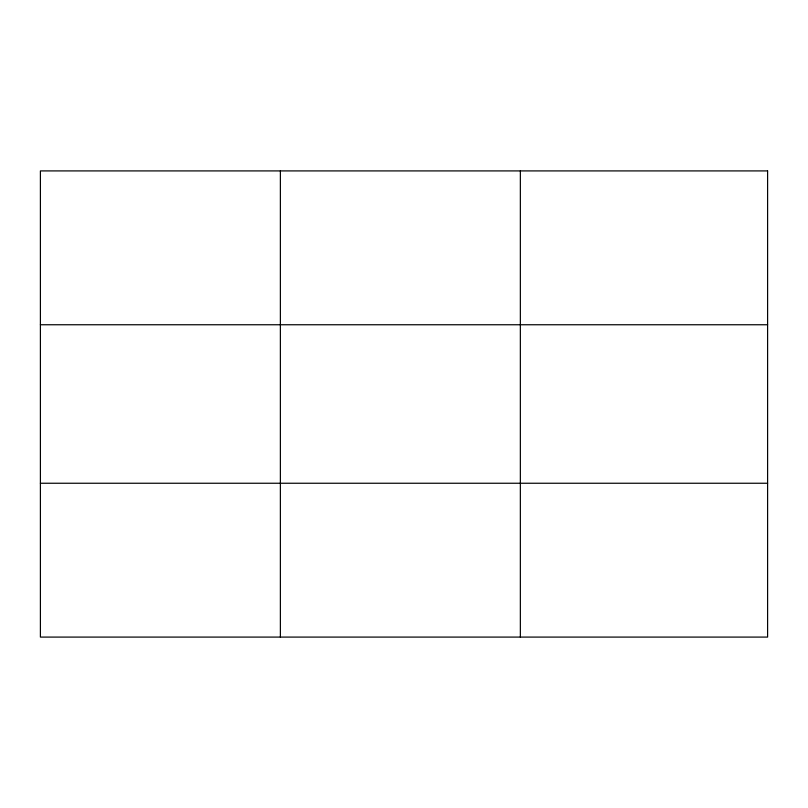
<?xml version="1.0" encoding="UTF-8"?>
<svg xmlns="http://www.w3.org/2000/svg" width="808" height="808" viewBox="0 0 808 808"><rect width="100%" height="100%" fill="white"/><g stroke="black" fill="none" stroke-linecap="round" stroke-linejoin="round"><path stroke-width="1.21" d="M280.376 170.912L280.376 637.088M520.352 170.912L520.352 637.088M40.4 324.755L767.6 324.755M40.4 483.245L767.6 483.245M767.6 170.912L767.6 637.088L40.4 637.088L40.4 170.912L767.6 170.912"/></g></svg>
